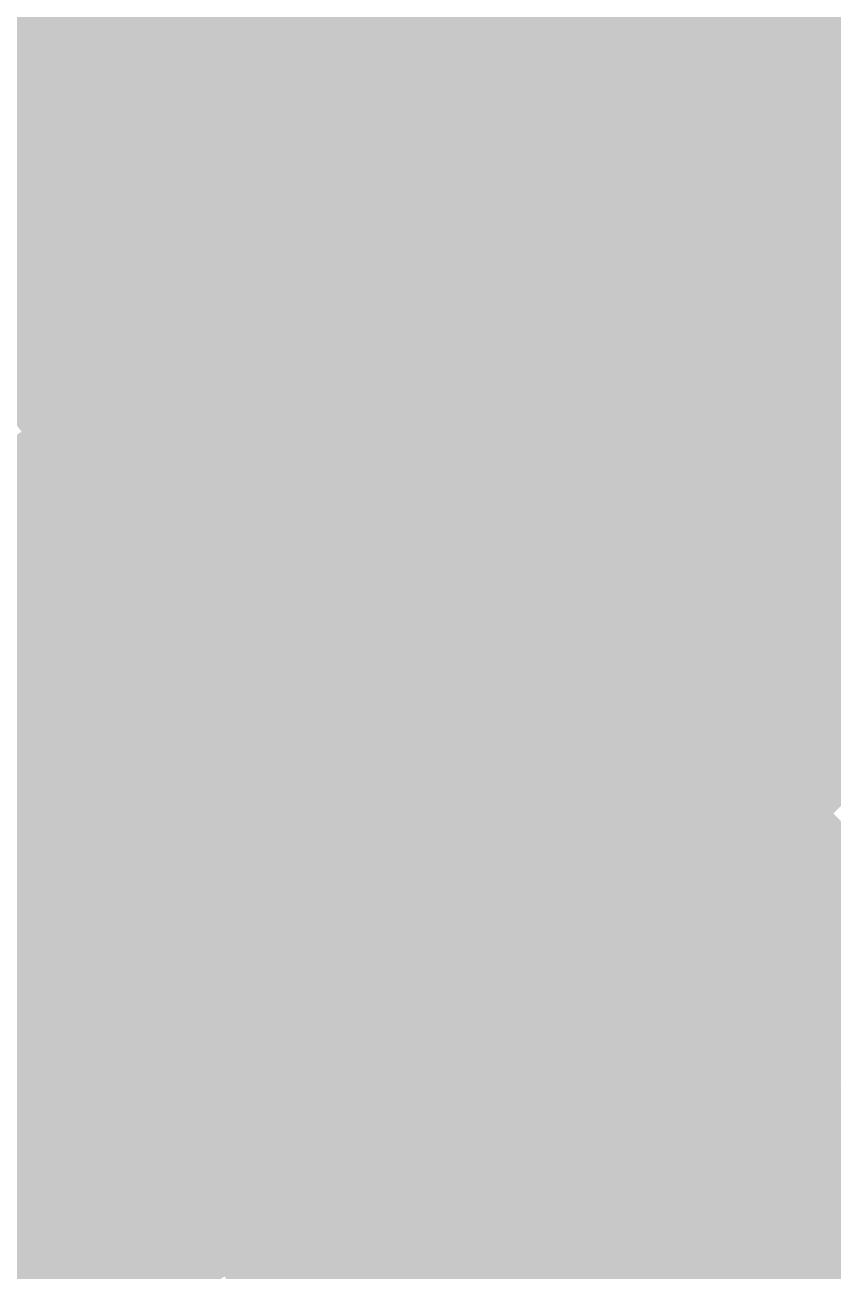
# Model space of a CAD drawing. Header units: inches. Extents: x -266 to 784, y -170 to 213.
# Drawn here: x 23.28 to 35.16, y -43.66 to -25.35 of the extents above; entities that cross this region are included whole.
import ezdxf

# ---------------------------------------------------------------- set-up
doc = ezdxf.new("R2010")
doc.units = ezdxf.units.IN
doc.header["$MEASUREMENT"] = 0

msp = doc.modelspace()

# ---------------------------------------------------------------- linework, layer by layer
at = {"color": 248, "true_color": 0x260018}
msp.add_solid([(30.745511, -23.994032), (31.533857, -24.609264), (30.147408, -24.741338), (30.920418, -25.375731)], dxfattribs=at)
at = {"color": 248, "true_color": 0x11000d}
for points in [[(24.041631, -24.041631), (24.748737, -24.748737), (23.444379, -24.624401), (24.133919, -25.348648)], [(23.444379, -24.624401), (24.133919, -25.348648), (22.833004, -25.192338), (23.504563, -25.933289)]]:
    msp.add_solid(points, dxfattribs=at)
at = {"color": 248, "true_color": 0x150010}
for points in [[(25.348648, -24.133919), (26.072895, -24.82346), (24.748737, -24.748737), (25.455844, -25.455844)], [(24.748737, -24.748737), (25.455844, -25.455844), (24.133919, -25.348648), (24.82346, -26.072895)]]:
    msp.add_solid(points, dxfattribs=at)
at = {"color": 248, "true_color": 0x1a0012}
msp.add_solid([(26.674241, -24.176122), (27.415192, -24.847681), (26.072895, -24.82346), (26.797142, -25.513)], dxfattribs=at)
at = {"color": 248, "true_color": 0x1e0014}
msp.add_solid([(28.016727, -24.167395), (28.773936, -24.820568), (27.415192, -24.847681), (28.156143, -25.51924)], dxfattribs=at)
at = {"color": 248, "true_color": 0x220017}
for points in [[(29.374397, -24.106945), (30.147408, -24.741338), (28.773936, -24.820568), (29.531145, -25.473741)], [(28.773936, -24.820568), (29.531145, -25.473741), (28.156143, -25.51924), (28.897094, -26.190799)]]:
    msp.add_solid(points, dxfattribs=at)
at = {"color": 238, "true_color": 0x33001e}
msp.add_solid([(34.338562, -24.183944), (35.156147, -24.759752), (33.734716, -25.019371), (34.537924, -25.61507)], dxfattribs=at)
at = {"color": 238, "true_color": 0x2f001d}
msp.add_solid([(32.931509, -24.423671), (33.734716, -25.019371), (32.322204, -25.224495), (33.11055, -25.839727)], dxfattribs=at)
at = {"color": 248, "true_color": 0x2b001b}
msp.add_solid([(31.533857, -24.609264), (32.322204, -25.224495), (30.920418, -25.375731), (31.693429, -26.010125)], dxfattribs=at)
at = {"color": 248, "true_color": 0x1a0013}
for points in [[(26.072895, -24.82346), (26.797142, -25.513), (25.455844, -25.455844), (26.162951, -26.162951)], [(25.455844, -25.455844), (26.162951, -26.162951), (24.82346, -26.072895), (25.513, -26.797142)]]:
    msp.add_solid(points, dxfattribs=at)
at = {"color": 248, "true_color": 0x1e0015}
msp.add_solid([(27.415192, -24.847681), (28.156143, -25.51924), (26.797142, -25.513), (27.521389, -26.202541)], dxfattribs=at)
at = {"color": 248, "true_color": 0x260019}
msp.add_solid([(30.147408, -24.741338), (30.920418, -25.375731), (29.531145, -25.473741), (30.288354, -26.126914)], dxfattribs=at)
at = {"color": 238, "true_color": 0x370021}
msp.add_solid([(35.156147, -24.759752), (35.973732, -25.33556), (34.537924, -25.61507), (35.341131, -26.210769)], dxfattribs=at)
at = {"color": 238, "true_color": 0x33001f}
msp.add_solid([(33.734716, -25.019371), (34.537924, -25.61507), (33.11055, -25.839727), (33.898896, -26.454958)], dxfattribs=at)
at = {"color": 248, "true_color": 0x11000e}
msp.add_solid([(22.833004, -25.192338), (23.504563, -25.933289), (22.207877, -25.745101), (22.861049, -26.50231)], dxfattribs=at)
at = {"color": 238, "true_color": 0x2f001e}
msp.add_solid([(32.322204, -25.224495), (33.11055, -25.839727), (31.693429, -26.010125), (32.466439, -26.644518)], dxfattribs=at)
at = {"color": 248, "true_color": 0x150011}
for points in [[(24.133919, -25.348648), (24.82346, -26.072895), (23.504563, -25.933289), (24.176122, -26.674241)], [(23.504563, -25.933289), (24.176122, -26.674241), (22.861049, -26.50231), (23.514222, -27.259518)]]:
    msp.add_solid(points, dxfattribs=at)
at = {"color": 248, "true_color": 0x2b001c}
msp.add_solid([(30.920418, -25.375731), (31.693429, -26.010125), (30.288354, -26.126914), (31.045563, -26.780087)], dxfattribs=at)
at = {"color": 248, "true_color": 0x1e0016}
msp.add_solid([(26.797142, -25.513), (27.521389, -26.202541), (26.162951, -26.162951), (26.870058, -26.870058)], dxfattribs=at)
at = {"color": 248, "true_color": 0x220018}
msp.add_solid([(28.156143, -25.51924), (28.897094, -26.190799), (27.521389, -26.202541), (28.245636, -26.892081)], dxfattribs=at)
at = {"color": 248, "true_color": 0x26001a}
msp.add_solid([(29.531145, -25.473741), (30.288354, -26.126914), (28.897094, -26.190799), (29.638045, -26.862358)], dxfattribs=at)
at = {"color": 238, "true_color": 0x370022}
msp.add_solid([(34.537924, -25.61507), (35.341131, -26.210769), (33.898896, -26.454958), (34.687243, -27.07019)], dxfattribs=at)
at = {"color": 238, "true_color": 0x2f001f}
msp.add_solid([(31.693429, -26.010125), (32.466439, -26.644518), (31.045563, -26.780087), (31.802772, -27.433259)], dxfattribs=at)
at = {"color": 238, "true_color": 0x330021}
msp.add_solid([(33.11055, -25.839727), (33.898896, -26.454958), (32.466439, -26.644518), (33.239449, -27.278911)], dxfattribs=at)
at = {"color": 248, "true_color": 0x1a0014}
msp.add_solid([(24.82346, -26.072895), (25.513, -26.797142), (24.176122, -26.674241), (24.847681, -27.415192)], dxfattribs=at)
at = {"color": 248, "true_color": 0x1e0017}
for points in [[(26.162951, -26.162951), (26.870058, -26.870058), (25.513, -26.797142), (26.202541, -27.521389)], [(25.513, -26.797142), (26.202541, -27.521389), (24.847681, -27.415192), (25.51924, -28.156143)]]:
    msp.add_solid(points, dxfattribs=at)
at = {"color": 248, "true_color": 0x26001b}
msp.add_solid([(28.897094, -26.190799), (29.638045, -26.862358), (28.245636, -26.892081), (28.969883, -27.581622)], dxfattribs=at)
at = {"color": 238, "true_color": 0x2b001d}
msp.add_solid([(30.288354, -26.126914), (31.045563, -26.780087), (29.638045, -26.862358), (30.378996, -27.533917)], dxfattribs=at)
at = {"color": 248, "true_color": 0x220019}
msp.add_solid([(27.521389, -26.202541), (28.245636, -26.892081), (26.870058, -26.870058), (27.577164, -27.577164)], dxfattribs=at)
at = {"color": 238, "true_color": 0x3c0025}
msp.add_solid([(35.341131, -26.210769), (36.144339, -26.806469), (34.687243, -27.07019), (35.475589, -27.685422)], dxfattribs=at)
at = {"color": 248, "true_color": 0x150012}
msp.add_solid([(22.861049, -26.50231), (23.514222, -27.259518), (22.203765, -27.055366), (22.838158, -27.828376)], dxfattribs=at)
at = {"color": 238, "true_color": 0x370023}
msp.add_solid([(33.898896, -26.454958), (34.687243, -27.07019), (33.239449, -27.278911), (34.01246, -27.913305)], dxfattribs=at)
at = {"color": 248, "true_color": 0x1a0015}
for points in [[(24.176122, -26.674241), (24.847681, -27.415192), (23.514222, -27.259518), (24.167395, -28.016727)], [(23.514222, -27.259518), (24.167395, -28.016727), (22.838158, -27.828376), (23.472552, -28.601387)]]:
    msp.add_solid(points, dxfattribs=at)
at = {"color": 238, "true_color": 0x330022}
msp.add_solid([(32.466439, -26.644518), (33.239449, -27.278911), (31.802772, -27.433259), (32.55998, -28.086432)], dxfattribs=at)
at = {"color": 248, "true_color": 0x22001a}
msp.add_solid([(26.870058, -26.870058), (27.577164, -27.577164), (26.202541, -27.521389), (26.892081, -28.245636)], dxfattribs=at)
at = {"color": 248, "true_color": 0x26001c}
msp.add_solid([(28.245636, -26.892081), (28.969883, -27.581622), (27.577164, -27.577164), (28.284271, -28.284271)], dxfattribs=at)
at = {"color": 238, "true_color": 0x2b001e}
msp.add_solid([(29.638045, -26.862358), (30.378996, -27.533917), (28.969883, -27.581622), (29.69413, -28.271162)], dxfattribs=at)
at = {"color": 238, "true_color": 0x2f0020}
msp.add_solid([(31.045563, -26.780087), (31.802772, -27.433259), (30.378996, -27.533917), (31.119947, -28.205476)], dxfattribs=at)
at = {"color": 238, "true_color": 0x3c0026}
msp.add_solid([(34.687243, -27.07019), (35.475589, -27.685422), (34.01246, -27.913305), (34.78547, -28.547698)], dxfattribs=at)
at = {"color": 238, "true_color": 0x370025}
msp.add_solid([(33.239449, -27.278911), (34.01246, -27.913305), (32.55998, -28.086432), (33.317189, -28.739605)], dxfattribs=at)
at = {"color": 248, "true_color": 0x1e0018}
msp.add_solid([(24.847681, -27.415192), (25.51924, -28.156143), (24.167395, -28.016727), (24.820568, -28.773936)], dxfattribs=at)
at = {"color": 238, "true_color": 0x330023}
msp.add_solid([(31.802772, -27.433259), (32.55998, -28.086432), (31.119947, -28.205476), (31.860898, -28.877035)], dxfattribs=at)
at = {"color": 248, "true_color": 0x22001b}
for points in [[(26.202541, -27.521389), (26.892081, -28.245636), (25.51924, -28.156143), (26.190799, -28.897094)], [(25.51924, -28.156143), (26.190799, -28.897094), (24.820568, -28.773936), (25.473741, -29.531145)]]:
    msp.add_solid(points, dxfattribs=at)
at = {"color": 238, "true_color": 0x26001d}
msp.add_solid([(27.577164, -27.577164), (28.284271, -28.284271), (26.892081, -28.245636), (27.581622, -28.969883)], dxfattribs=at)
at = {"color": 238, "true_color": 0x2b001f}
msp.add_solid([(28.969883, -27.581622), (29.69413, -28.271162), (28.284271, -28.284271), (28.991378, -28.991378)], dxfattribs=at)
at = {"color": 238, "true_color": 0x2f0021}
msp.add_solid([(30.378996, -27.533917), (31.119947, -28.205476), (29.69413, -28.271162), (30.418377, -28.960703)], dxfattribs=at)
at = {"color": 248, "true_color": 0x1a0016}
msp.add_solid([(22.838158, -27.828376), (23.472552, -28.601387), (22.148337, -28.380471), (22.763569, -29.168818)], dxfattribs=at)
at = {"color": 238, "true_color": 0x400029}
msp.add_solid([(35.475589, -27.685422), (36.263936, -28.300653), (34.78547, -28.547698), (35.558481, -29.182091)], dxfattribs=at)
at = {"color": 248, "true_color": 0x1e0019}
for points in [[(24.167395, -28.016727), (24.820568, -28.773936), (23.472552, -28.601387), (24.106945, -29.374397)], [(23.472552, -28.601387), (24.106945, -29.374397), (22.763569, -29.168818), (23.3788, -29.957164)]]:
    msp.add_solid(points, dxfattribs=at)
at = {"color": 238, "true_color": 0x3c0027}
msp.add_solid([(34.01246, -27.913305), (34.78547, -28.547698), (33.317189, -28.739605), (34.074398, -29.392778)], dxfattribs=at)
at = {"color": 238, "true_color": 0x330024}
msp.add_solid([(31.119947, -28.205476), (31.860898, -28.877035), (30.418377, -28.960703), (31.142625, -29.650243)], dxfattribs=at)
at = {"color": 238, "true_color": 0x370026}
msp.add_solid([(32.55998, -28.086432), (33.317189, -28.739605), (31.860898, -28.877035), (32.60185, -29.548594)], dxfattribs=at)
at = {"color": 238, "true_color": 0x26001e}
msp.add_solid([(26.892081, -28.245636), (27.581622, -28.969883), (26.190799, -28.897094), (26.862358, -29.638045)], dxfattribs=at)
at = {"color": 238, "true_color": 0x2b0020}
msp.add_solid([(28.284271, -28.284271), (28.991378, -28.991378), (27.581622, -28.969883), (28.271162, -29.69413)], dxfattribs=at)
at = {"color": 238, "true_color": 0x2f0022}
msp.add_solid([(29.69413, -28.271162), (30.418377, -28.960703), (28.991378, -28.991378), (29.698485, -29.698485)], dxfattribs=at)
at = {"color": 238, "true_color": 0x40002a}
msp.add_solid([(34.78547, -28.547698), (35.558481, -29.182091), (34.074398, -29.392778), (34.831607, -30.045951)], dxfattribs=at)
at = {"color": 238, "true_color": 0x3c0029}
msp.add_solid([(33.317189, -28.739605), (34.074398, -29.392778), (32.60185, -29.548594), (33.342801, -30.220153)], dxfattribs=at)
at = {"color": 248, "true_color": 0x22001c}
msp.add_solid([(24.820568, -28.773936), (25.473741, -29.531145), (24.106945, -29.374397), (24.741338, -30.147408)], dxfattribs=at)
at = {"color": 238, "true_color": 0x26001f}
msp.add_solid([(26.190799, -28.897094), (26.862358, -29.638045), (25.473741, -29.531145), (26.126914, -30.288354)], dxfattribs=at)
at = {"color": 238, "true_color": 0x370027}
msp.add_solid([(31.860898, -28.877035), (32.60185, -29.548594), (31.142625, -29.650243), (31.866872, -30.339784)], dxfattribs=at)
at = {"color": 238, "true_color": 0x2b0021}
msp.add_solid([(27.581622, -28.969883), (28.271162, -29.69413), (26.862358, -29.638045), (27.533917, -30.378996)], dxfattribs=at)
at = {"color": 238, "true_color": 0x2f0023}
msp.add_solid([(28.991378, -28.991378), (29.698485, -29.698485), (28.271162, -29.69413), (28.960703, -30.418377)], dxfattribs=at)
at = {"color": 238, "true_color": 0x330025}
msp.add_solid([(30.418377, -28.960703), (31.142625, -29.650243), (29.698485, -29.698485), (30.405592, -30.405592)], dxfattribs=at)
at = {"color": 248, "true_color": 0x1e001a}
msp.add_solid([(22.763569, -29.168818), (23.3788, -29.957164), (22.040874, -29.718679), (22.636574, -30.521886)], dxfattribs=at)
at = {"color": 238, "true_color": 0x44002d}
msp.add_solid([(35.558481, -29.182091), (36.331491, -29.816484), (34.831607, -30.045951), (35.588816, -30.699124)], dxfattribs=at)
at = {"color": 238, "true_color": 0x22001d}
msp.add_solid([(24.106945, -29.374397), (24.741338, -30.147408), (23.3788, -29.957164), (23.994032, -30.745511)], dxfattribs=at)
at = {"color": 238, "true_color": 0x40002c}
msp.add_solid([(34.074398, -29.392778), (34.831607, -30.045951), (33.342801, -30.220153), (34.083752, -30.891712)], dxfattribs=at)
at = {"color": 238, "true_color": 0x260020}
msp.add_solid([(25.473741, -29.531145), (26.126914, -30.288354), (24.741338, -30.147408), (25.375731, -30.920418)], dxfattribs=at)
at = {"color": 238, "true_color": 0x2b0022}
msp.add_solid([(26.862358, -29.638045), (27.533917, -30.378996), (26.126914, -30.288354), (26.780087, -31.045563)], dxfattribs=at)
at = {"color": 238, "true_color": 0x370029}
msp.add_solid([(31.142625, -29.650243), (31.866872, -30.339784), (30.405592, -30.405592), (31.112698, -31.112698)], dxfattribs=at)
at = {"color": 238, "true_color": 0x3c002a}
msp.add_solid([(32.60185, -29.548594), (33.342801, -30.220153), (31.866872, -30.339784), (32.591119, -31.029325)], dxfattribs=at)
at = {"color": 238, "true_color": 0x2f0024}
msp.add_solid([(28.271162, -29.69413), (28.960703, -30.418377), (27.533917, -30.378996), (28.205476, -31.119947)], dxfattribs=at)
at = {"color": 238, "true_color": 0x330027}
msp.add_solid([(29.698485, -29.698485), (30.405592, -30.405592), (28.960703, -30.418377), (29.650243, -31.142625)], dxfattribs=at)
at = {"color": 238, "true_color": 0x22001e}
msp.add_solid([(23.3788, -29.957164), (23.994032, -30.745511), (22.636574, -30.521886), (23.232273, -31.325094)], dxfattribs=at)
at = {"color": 238, "true_color": 0x260021}
for points in [[(24.741338, -30.147408), (25.375731, -30.920418), (23.994032, -30.745511), (24.609264, -31.533857)], [(23.994032, -30.745511), (24.609264, -31.533857), (23.232273, -31.325094), (23.827972, -32.128301)]]:
    msp.add_solid(points, dxfattribs=at)
at = {"color": 238, "true_color": 0x40002d}
msp.add_solid([(33.342801, -30.220153), (34.083752, -30.891712), (32.591119, -31.029325), (33.315366, -31.718865)], dxfattribs=at)
at = {"color": 238, "true_color": 0x44002f}
msp.add_solid([(34.831607, -30.045951), (35.588816, -30.699124), (34.083752, -30.891712), (34.824703, -31.563271)], dxfattribs=at)
at = {"color": 238, "true_color": 0x2b0023}
msp.add_solid([(26.126914, -30.288354), (26.780087, -31.045563), (25.375731, -30.920418), (26.010125, -31.693429)], dxfattribs=at)
at = {"color": 238, "true_color": 0x2f0026}
msp.add_solid([(27.533917, -30.378996), (28.205476, -31.119947), (26.780087, -31.045563), (27.433259, -31.802772)], dxfattribs=at)
at = {"color": 238, "true_color": 0x37002a}
msp.add_solid([(30.405592, -30.405592), (31.112698, -31.112698), (29.650243, -31.142625), (30.339784, -31.866872)], dxfattribs=at)
at = {"color": 238, "true_color": 0x3c002c}
msp.add_solid([(31.866872, -30.339784), (32.591119, -31.029325), (31.112698, -31.112698), (31.819805, -31.819805)], dxfattribs=at)
at = {"color": 238, "true_color": 0x330028}
msp.add_solid([(28.960703, -30.418377), (29.650243, -31.142625), (28.205476, -31.119947), (28.877035, -31.860898)], dxfattribs=at)
at = {"color": 228, "true_color": 0x490032}
msp.add_solid([(35.588816, -30.699124), (36.346025, -31.352296), (34.824703, -31.563271), (35.565654, -32.23483)], dxfattribs=at)
at = {"color": 238, "true_color": 0x2b0024}
msp.add_solid([(25.375731, -30.920418), (26.010125, -31.693429), (24.609264, -31.533857), (25.224495, -32.322204)], dxfattribs=at)
at = {"color": 228, "true_color": 0x440030}
msp.add_solid([(34.083752, -30.891712), (34.824703, -31.563271), (33.315366, -31.718865), (34.039613, -32.408406)], dxfattribs=at)
at = {"color": 238, "true_color": 0x2f0027}
msp.add_solid([(26.780087, -31.045563), (27.433259, -31.802772), (26.010125, -31.693429), (26.644518, -32.466439)], dxfattribs=at)
at = {"color": 238, "true_color": 0x330029}
msp.add_solid([(28.205476, -31.119947), (28.877035, -31.860898), (27.433259, -31.802772), (28.086432, -32.55998)], dxfattribs=at)
at = {"color": 238, "true_color": 0x37002b}
msp.add_solid([(29.650243, -31.142625), (30.339784, -31.866872), (28.877035, -31.860898), (29.548594, -32.60185)], dxfattribs=at)
at = {"color": 238, "true_color": 0x3c002d}
msp.add_solid([(31.112698, -31.112698), (31.819805, -31.819805), (30.339784, -31.866872), (31.029325, -32.591119)], dxfattribs=at)
at = {"color": 238, "true_color": 0x40002f}
msp.add_solid([(32.591119, -31.029325), (33.315366, -31.718865), (31.819805, -31.819805), (32.526912, -32.526912)], dxfattribs=at)
at = {"color": 238, "true_color": 0x260022}
msp.add_solid([(23.232273, -31.325094), (23.827972, -32.128301), (22.456519, -31.885808), (23.032328, -32.703393)], dxfattribs=at)
at = {"color": 238, "true_color": 0x2b0025}
msp.add_solid([(24.609264, -31.533857), (25.224495, -32.322204), (23.827972, -32.128301), (24.423671, -32.931509)], dxfattribs=at)
at = {"color": 228, "true_color": 0x490033}
msp.add_solid([(34.824703, -31.563271), (35.565654, -32.23483), (34.039613, -32.408406), (34.76386, -33.097946)], dxfattribs=at)
at = {"color": 238, "true_color": 0x2f0028}
msp.add_solid([(26.010125, -31.693429), (26.644518, -32.466439), (25.224495, -32.322204), (25.839727, -33.11055)], dxfattribs=at)
at = {"color": 238, "true_color": 0x33002a}
msp.add_solid([(27.433259, -31.802772), (28.086432, -32.55998), (26.644518, -32.466439), (27.278911, -33.239449)], dxfattribs=at)
at = {"color": 238, "true_color": 0x37002c}
msp.add_solid([(28.877035, -31.860898), (29.548594, -32.60185), (28.086432, -32.55998), (28.739605, -33.317189)], dxfattribs=at)
at = {"color": 238, "true_color": 0x3c002e}
msp.add_solid([(30.339784, -31.866872), (31.029325, -32.591119), (29.548594, -32.60185), (30.220153, -33.342801)], dxfattribs=at)
at = {"color": 228, "true_color": 0x400030}
msp.add_solid([(31.819805, -31.819805), (32.526912, -32.526912), (31.029325, -32.591119), (31.718865, -33.315366)], dxfattribs=at)
at = {"color": 228, "true_color": 0x440032}
msp.add_solid([(33.315366, -31.718865), (34.039613, -32.408406), (32.526912, -32.526912), (33.234019, -33.234019)], dxfattribs=at)
at = {"color": 238, "true_color": 0x2b0026}
msp.add_solid([(23.827972, -32.128301), (24.423671, -32.931509), (23.032328, -32.703393), (23.608136, -33.520977)], dxfattribs=at)
at = {"color": 228, "true_color": 0x4d0036}
msp.add_solid([(35.565654, -32.23483), (36.306605, -32.906389), (34.76386, -33.097946), (35.488107, -33.787487)], dxfattribs=at)
at = {"color": 238, "true_color": 0x2f0029}
msp.add_solid([(25.224495, -32.322204), (25.839727, -33.11055), (24.423671, -32.931509), (25.019371, -33.734716)], dxfattribs=at)
at = {"color": 228, "true_color": 0x490035}
msp.add_solid([(34.039613, -32.408406), (34.76386, -33.097946), (33.234019, -33.234019), (33.941125, -33.941126)], dxfattribs=at)
at = {"color": 238, "true_color": 0x33002b}
msp.add_solid([(26.644518, -32.466439), (27.278911, -33.239449), (25.839727, -33.11055), (26.454958, -33.898896)], dxfattribs=at)
at = {"color": 238, "true_color": 0x37002e}
msp.add_solid([(28.086432, -32.55998), (28.739605, -33.317189), (27.278911, -33.239449), (27.913304, -34.01246)], dxfattribs=at)
at = {"color": 228, "true_color": 0x3c0030}
msp.add_solid([(29.548594, -32.60185), (30.220153, -33.342801), (28.739605, -33.317189), (29.392778, -34.074398)], dxfattribs=at)
at = {"color": 228, "true_color": 0x400032}
msp.add_solid([(31.029325, -32.591119), (31.718865, -33.315366), (30.220153, -33.342801), (30.891712, -34.083752)], dxfattribs=at)
at = {"color": 228, "true_color": 0x440033}
msp.add_solid([(32.526912, -32.526912), (33.234019, -33.234019), (31.718865, -33.315366), (32.408406, -34.039613)], dxfattribs=at)
at = {"color": 238, "true_color": 0x2b0027}
msp.add_solid([(23.032328, -32.703393), (23.608136, -33.520977), (22.222809, -33.258784), (22.77838, -34.090254)], dxfattribs=at)
at = {"color": 238, "true_color": 0x2f002a}
msp.add_solid([(24.423671, -32.931509), (25.019371, -33.734716), (23.608136, -33.520977), (24.183944, -34.338562)], dxfattribs=at)
at = {"color": 238, "true_color": 0x33002d}
msp.add_solid([(25.839727, -33.11055), (26.454958, -33.898896), (25.019371, -33.734716), (25.61507, -34.537924)], dxfattribs=at)
at = {"color": 228, "true_color": 0x4d0038}
msp.add_solid([(34.76386, -33.097946), (35.488107, -33.787487), (33.941125, -33.941126), (34.648232, -34.648232)], dxfattribs=at)
at = {"color": 238, "true_color": 0x37002f}
msp.add_solid([(27.278911, -33.239449), (27.913304, -34.01246), (26.454958, -33.898896), (27.07019, -34.687243)], dxfattribs=at)
at = {"color": 228, "true_color": 0x3c0031}
msp.add_solid([(28.739605, -33.317189), (29.392778, -34.074398), (27.913304, -34.01246), (28.547698, -34.78547)], dxfattribs=at)
at = {"color": 228, "true_color": 0x440035}
msp.add_solid([(31.718865, -33.315366), (32.408406, -34.039613), (30.891712, -34.083752), (31.563271, -34.824703)], dxfattribs=at)
at = {"color": 228, "true_color": 0x490037}
msp.add_solid([(33.234019, -33.234019), (33.941125, -33.941126), (32.408406, -34.039613), (33.097946, -34.76386)], dxfattribs=at)
at = {"color": 238, "true_color": 0x2f002b}
msp.add_solid([(23.608136, -33.520977), (24.183944, -34.338562), (22.77838, -34.090254), (23.33395, -34.921724)], dxfattribs=at)
at = {"color": 228, "true_color": 0x400033}
msp.add_solid([(30.220153, -33.342801), (30.891712, -34.083752), (29.392778, -34.074398), (30.045951, -34.831607)], dxfattribs=at)
at = {"color": 238, "true_color": 0x33002e}
msp.add_solid([(25.019371, -33.734716), (25.61507, -34.537924), (24.183944, -34.338562), (24.759752, -35.156147)], dxfattribs=at)
at = {"color": 228, "true_color": 0x51003b}
msp.add_solid([(35.488107, -33.787487), (36.212354, -34.477027), (34.648232, -34.648232), (35.355339, -35.355339)], dxfattribs=at)
at = {"color": 228, "true_color": 0x370030}
msp.add_solid([(26.454958, -33.898896), (27.07019, -34.687243), (25.61507, -34.537924), (26.210769, -35.341131)], dxfattribs=at)
at = {"color": 228, "true_color": 0x3c0033}
msp.add_solid([(27.913304, -34.01246), (28.547698, -34.78547), (27.07019, -34.687243), (27.685422, -35.475589)], dxfattribs=at)
at = {"color": 228, "true_color": 0x490038}
msp.add_solid([(32.408406, -34.039613), (33.097946, -34.76386), (31.563271, -34.824703), (32.23483, -35.565654)], dxfattribs=at)
at = {"color": 228, "true_color": 0x4d003a}
msp.add_solid([(33.941125, -33.941126), (34.648232, -34.648232), (33.097946, -34.76386), (33.787487, -35.488107)], dxfattribs=at)
at = {"color": 238, "true_color": 0x2f002c}
msp.add_solid([(22.77838, -34.090254), (23.33395, -34.921724), (21.934902, -34.638996), (22.4699, -35.48385)], dxfattribs=at)
at = {"color": 228, "true_color": 0x400035}
msp.add_solid([(29.392778, -34.074398), (30.045951, -34.831607), (28.547698, -34.78547), (29.182091, -35.558481)], dxfattribs=at)
at = {"color": 228, "true_color": 0x440037}
msp.add_solid([(30.891712, -34.083752), (31.563271, -34.824703), (30.045951, -34.831607), (30.699124, -35.588816)], dxfattribs=at)
at = {"color": 238, "true_color": 0x33002f}
msp.add_solid([(24.183944, -34.338562), (24.759752, -35.156147), (23.33395, -34.921724), (23.88952, -35.753193)], dxfattribs=at)
at = {"color": 228, "true_color": 0x370032}
msp.add_solid([(25.61507, -34.537924), (26.210769, -35.341131), (24.759752, -35.156147), (25.33556, -35.973732)], dxfattribs=at)
at = {"color": 228, "true_color": 0x3c0034}
msp.add_solid([(27.07019, -34.687243), (27.685422, -35.475589), (26.210769, -35.341131), (26.806469, -36.144339)], dxfattribs=at)
at = {"color": 228, "true_color": 0x400036}
msp.add_solid([(28.547698, -34.78547), (29.182091, -35.558481), (27.685422, -35.475589), (28.300653, -36.263936)], dxfattribs=at)
at = {"color": 228, "true_color": 0x4d003c}
msp.add_solid([(33.097946, -34.76386), (33.787487, -35.488107), (32.23483, -35.565654), (32.906389, -36.306605)], dxfattribs=at)
at = {"color": 228, "true_color": 0x51003d}
msp.add_solid([(34.648232, -34.648232), (35.355339, -35.355339), (33.787487, -35.488107), (34.477027, -36.212354)], dxfattribs=at)
at = {"color": 228, "true_color": 0x330030}
msp.add_solid([(23.33395, -34.921724), (23.88952, -35.753193), (22.4699, -35.48385), (23.004898, -36.328703)], dxfattribs=at)
at = {"color": 228, "true_color": 0x440038}
msp.add_solid([(30.045951, -34.831607), (30.699124, -35.588816), (29.182091, -35.558481), (29.816484, -36.331491)], dxfattribs=at)
at = {"color": 228, "true_color": 0x49003a}
msp.add_solid([(31.563271, -34.824703), (32.23483, -35.565654), (30.699124, -35.588816), (31.352296, -36.346025)], dxfattribs=at)
at = {"color": 228, "true_color": 0x370033}
msp.add_solid([(24.759752, -35.156147), (25.33556, -35.973732), (23.88952, -35.753193), (24.44509, -36.584663)], dxfattribs=at)
at = {"color": 228, "true_color": 0x3c0035}
msp.add_solid([(26.210769, -35.341131), (26.806469, -36.144339), (25.33556, -35.973732), (25.911369, -36.791317)], dxfattribs=at)
at = {"color": 228, "true_color": 0x550040}
msp.add_solid([(35.355339, -35.355339), (36.062446, -36.062446), (34.477027, -36.212354), (35.166568, -36.936601)], dxfattribs=at)
at = {"color": 228, "true_color": 0x400038}
msp.add_solid([(27.685422, -35.475589), (28.300653, -36.263936), (26.806469, -36.144339), (27.402168, -36.947546)], dxfattribs=at)
at = {"color": 228, "true_color": 0x51003f}
msp.add_solid([(33.787487, -35.488107), (34.477027, -36.212354), (32.906389, -36.306605), (33.577948, -37.047556)], dxfattribs=at)
at = {"color": 228, "true_color": 0x44003a}
msp.add_solid([(29.182091, -35.558481), (29.816484, -36.331491), (28.300653, -36.263936), (28.915885, -37.052282)], dxfattribs=at)
at = {"color": 228, "true_color": 0x49003c}
msp.add_solid([(30.699124, -35.588816), (31.352296, -36.346025), (29.816484, -36.331491), (30.450878, -37.104502)], dxfattribs=at)
at = {"color": 228, "true_color": 0x4d003d}
msp.add_solid([(32.23483, -35.565654), (32.906389, -36.306605), (31.352296, -36.346025), (32.005469, -37.103233)], dxfattribs=at)
at = {"color": 228, "true_color": 0x370034}
msp.add_solid([(23.88952, -35.753193), (24.44509, -36.584663), (23.004898, -36.328703), (23.539895, -37.173557)], dxfattribs=at)
at = {"color": 228, "true_color": 0x3c0037}
msp.add_solid([(25.33556, -35.973732), (25.911369, -36.791317), (24.44509, -36.584663), (25.00066, -37.416133)], dxfattribs=at)
at = {"color": 228, "true_color": 0x400039}
msp.add_solid([(26.806469, -36.144339), (27.402168, -36.947546), (25.911369, -36.791317), (26.487177, -37.608901)], dxfattribs=at)
at = {"color": 228, "true_color": 0x44003b}
msp.add_solid([(28.300653, -36.263936), (28.915885, -37.052282), (27.402168, -36.947546), (27.997867, -37.750754)], dxfattribs=at)
at = {"color": 228, "true_color": 0x550042}
msp.add_solid([(34.477027, -36.212354), (35.166568, -36.936601), (33.577948, -37.047556), (34.249507, -37.788507)], dxfattribs=at)
at = {"color": 228, "true_color": 0x370036}
msp.add_solid([(23.004898, -36.328703), (23.539895, -37.173557), (22.106418, -36.88233), (22.620521, -37.740059)], dxfattribs=at)
at = {"color": 228, "true_color": 0x49003d}
msp.add_solid([(29.816484, -36.331491), (30.450878, -37.104502), (28.915885, -37.052282), (29.531116, -37.840629)], dxfattribs=at)
at = {"color": 228, "true_color": 0x4d003f}
msp.add_solid([(31.352296, -36.346025), (32.005469, -37.103233), (30.450878, -37.104502), (31.085271, -37.877512)], dxfattribs=at)
at = {"color": 228, "true_color": 0x510041}
msp.add_solid([(32.906389, -36.306605), (33.577948, -37.047556), (32.005469, -37.103233), (32.658642, -37.860442)], dxfattribs=at)
at = {"color": 228, "true_color": 0x3c0038}
msp.add_solid([(24.44509, -36.584663), (25.00066, -37.416133), (23.539895, -37.173557), (24.074893, -38.01841)], dxfattribs=at)
at = {"color": 228, "true_color": 0x40003b}
msp.add_solid([(25.911369, -36.791317), (26.487177, -37.608901), (25.00066, -37.416133), (25.556231, -38.247602)], dxfattribs=at)
at = {"color": 228, "true_color": 0x44003d}
msp.add_solid([(27.402168, -36.947546), (27.997867, -37.750754), (26.487177, -37.608901), (27.062985, -38.426486)], dxfattribs=at)
at = {"color": 218, "true_color": 0x5a0046}
msp.add_solid([(35.166568, -36.936601), (35.856108, -37.660848), (34.249507, -37.788507), (34.921066, -38.529459)], dxfattribs=at)
at = {"color": 228, "true_color": 0x3c003a}
msp.add_solid([(23.539895, -37.173557), (24.074893, -38.01841), (22.620521, -37.740059), (23.134623, -38.597787)], dxfattribs=at)
at = {"color": 228, "true_color": 0x49003f}
msp.add_solid([(28.915885, -37.052282), (29.531116, -37.840629), (27.997867, -37.750754), (28.593567, -38.553962)], dxfattribs=at)
at = {"color": 228, "true_color": 0x4d0041}
msp.add_solid([(30.450878, -37.104502), (31.085271, -37.877512), (29.531116, -37.840629), (30.146348, -38.628975)], dxfattribs=at)
at = {"color": 218, "true_color": 0x510043}
msp.add_solid([(32.005469, -37.103233), (32.658642, -37.860442), (31.085271, -37.877512), (31.719664, -38.650523)], dxfattribs=at)
at = {"color": 218, "true_color": 0x550044}
msp.add_solid([(33.577948, -37.047556), (34.249507, -37.788507), (32.658642, -37.860442), (33.311815, -38.617651)], dxfattribs=at)
at = {"color": 228, "true_color": 0x40003c}
msp.add_solid([(25.00066, -37.416133), (25.556231, -38.247602), (24.074893, -38.01841), (24.609891, -38.863264)], dxfattribs=at)
at = {"color": 228, "true_color": 0x44003f}
msp.add_solid([(26.487177, -37.608901), (27.062985, -38.426486), (25.556231, -38.247602), (26.111801, -39.079072)], dxfattribs=at)
at = {"color": 218, "true_color": 0x5e0049}
msp.add_solid([(35.856108, -37.660848), (36.545649, -38.385095), (34.921066, -38.529459), (35.592625, -39.27041)], dxfattribs=at)
at = {"color": 228, "true_color": 0x490041}
msp.add_solid([(27.997867, -37.750754), (28.593567, -38.553962), (27.062985, -38.426486), (27.638793, -39.244071)], dxfattribs=at)
at = {"color": 218, "true_color": 0x4d0043}
msp.add_solid([(29.531116, -37.840629), (30.146348, -38.628975), (28.593567, -38.553962), (29.189266, -39.357169)], dxfattribs=at)
at = {"color": 218, "true_color": 0x510045}
msp.add_solid([(31.085271, -37.877512), (31.719664, -38.650523), (30.146348, -38.628975), (30.76158, -39.417321)], dxfattribs=at)
at = {"color": 218, "true_color": 0x550046}
msp.add_solid([(32.658642, -37.860442), (33.311815, -38.617651), (31.719664, -38.650523), (32.354057, -39.423533)], dxfattribs=at)
at = {"color": 218, "true_color": 0x5a0048}
msp.add_solid([(34.249507, -37.788507), (34.921066, -38.529459), (33.311815, -38.617651), (33.964988, -39.37486)], dxfattribs=at)
at = {"color": 228, "true_color": 0x40003e}
msp.add_solid([(24.074893, -38.01841), (24.609891, -38.863264), (23.134623, -38.597787), (23.648726, -39.455516)], dxfattribs=at)
at = {"color": 228, "true_color": 0x440040}
msp.add_solid([(25.556231, -38.247602), (26.111801, -39.079072), (24.609891, -38.863264), (25.144888, -39.708118)], dxfattribs=at)
at = {"color": 218, "true_color": 0x490043}
msp.add_solid([(27.062985, -38.426486), (27.638793, -39.244071), (26.111801, -39.079072), (26.667371, -39.910541)], dxfattribs=at)
at = {"color": 228, "true_color": 0x40003f}
msp.add_solid([(23.134623, -38.597787), (23.648726, -39.455516), (22.180419, -39.153915), (22.673317, -40.024002)], dxfattribs=at)
at = {"color": 218, "true_color": 0x4d0045}
msp.add_solid([(28.593567, -38.553962), (29.189266, -39.357169), (27.638793, -39.244071), (28.214601, -40.061656)], dxfattribs=at)
at = {"color": 218, "true_color": 0x510047}
msp.add_solid([(30.146348, -38.628975), (30.76158, -39.417321), (29.189266, -39.357169), (29.784965, -40.160377)], dxfattribs=at)
at = {"color": 218, "true_color": 0x550048}
msp.add_solid([(31.719664, -38.650523), (32.354057, -39.423533), (30.76158, -39.417321), (31.376811, -40.205668)], dxfattribs=at)
at = {"color": 218, "true_color": 0x5a004a}
msp.add_solid([(33.311815, -38.617651), (33.964988, -39.37486), (32.354057, -39.423533), (32.988451, -40.196544)], dxfattribs=at)
at = {"color": 218, "true_color": 0x5e004b}
msp.add_solid([(34.921066, -38.529459), (35.592625, -39.27041), (33.964988, -39.37486), (34.618161, -40.132069)], dxfattribs=at)
at = {"color": 228, "true_color": 0x440042}
msp.add_solid([(24.609891, -38.863264), (25.144888, -39.708118), (23.648726, -39.455516), (24.162829, -40.313245)], dxfattribs=at)
at = {"color": 218, "true_color": 0x490044}
msp.add_solid([(26.111801, -39.079072), (26.667371, -39.910541), (25.144888, -39.708118), (25.679886, -40.552971)], dxfattribs=at)
at = {"color": 218, "true_color": 0x4d0046}
msp.add_solid([(27.638793, -39.244071), (28.214601, -40.061656), (26.667371, -39.910541), (27.222941, -40.742011)], dxfattribs=at)
at = {"color": 218, "true_color": 0x510049}
msp.add_solid([(29.189266, -39.357169), (29.784965, -40.160377), (28.214601, -40.061656), (28.79041, -40.879241)], dxfattribs=at)
at = {"color": 218, "true_color": 0x5e004d}
msp.add_solid([(33.964988, -39.37486), (34.618161, -40.132069), (32.988451, -40.196544), (33.622844, -40.969554)], dxfattribs=at)
at = {"color": 218, "true_color": 0x62004f}
msp.add_solid([(35.592625, -39.27041), (36.264184, -40.011361), (34.618161, -40.132069), (35.271334, -40.889278)], dxfattribs=at)
at = {"color": 218, "true_color": 0x440043}
msp.add_solid([(23.648726, -39.455516), (24.162829, -40.313245), (22.673317, -40.024002), (23.166215, -40.894089)], dxfattribs=at)
at = {"color": 218, "true_color": 0x55004a}
msp.add_solid([(30.76158, -39.417321), (31.376811, -40.205668), (29.784965, -40.160377), (30.380665, -40.963584)], dxfattribs=at)
at = {"color": 218, "true_color": 0x5a004c}
msp.add_solid([(32.354057, -39.423533), (32.988451, -40.196544), (31.376811, -40.205668), (31.992043, -40.994014)], dxfattribs=at)
at = {"color": 218, "true_color": 0x490046}
msp.add_solid([(25.144888, -39.708118), (25.679886, -40.552971), (24.162829, -40.313245), (24.676932, -41.170973)], dxfattribs=at)
at = {"color": 218, "true_color": 0x4d0048}
msp.add_solid([(26.667371, -39.910541), (27.222941, -40.742011), (25.679886, -40.552971), (26.214883, -41.397825)], dxfattribs=at)
at = {"color": 218, "true_color": 0x51004a}
msp.add_solid([(28.214601, -40.061656), (28.79041, -40.879241), (27.222941, -40.742011), (27.778512, -41.573481)], dxfattribs=at)
at = {"color": 218, "true_color": 0x55004c}
msp.add_solid([(29.784965, -40.160377), (30.380665, -40.963584), (28.79041, -40.879241), (29.366218, -41.696825)], dxfattribs=at)
at = {"color": 218, "true_color": 0x5a004e}
msp.add_solid([(31.376811, -40.205668), (31.992043, -40.994014), (30.380665, -40.963584), (30.976364, -41.766792)], dxfattribs=at)
at = {"color": 218, "true_color": 0x5e0050}
msp.add_solid([(32.988451, -40.196544), (33.622844, -40.969554), (31.992043, -40.994014), (32.607274, -41.782361)], dxfattribs=at)
at = {"color": 218, "true_color": 0x620051}
msp.add_solid([(34.618161, -40.132069), (35.271334, -40.889278), (33.622844, -40.969554), (34.257237, -41.742564)], dxfattribs=at)
at = {"color": 218, "true_color": 0x490048}
msp.add_solid([(24.162829, -40.313245), (24.676932, -41.170973), (23.166215, -40.894089), (23.659113, -41.764176)], dxfattribs=at)
at = {"color": 218, "true_color": 0x4d004a}
msp.add_solid([(25.679886, -40.552971), (26.214883, -41.397825), (24.676932, -41.170973), (25.191034, -42.028702)], dxfattribs=at)
at = {"color": 218, "true_color": 0x51004c}
msp.add_solid([(27.222941, -40.742011), (27.778512, -41.573481), (26.214883, -41.397825), (26.749881, -42.242678)], dxfattribs=at)
at = {"color": 218, "true_color": 0x480049}
msp.add_solid([(23.166215, -40.894089), (23.659113, -41.764176), (22.155647, -41.450299), (22.627043, -42.332221)], dxfattribs=at)
at = {"color": 218, "true_color": 0x55004e}
msp.add_solid([(28.79041, -40.879241), (29.366218, -41.696825), (27.778512, -41.573481), (28.334082, -42.40495)], dxfattribs=at)
at = {"color": 218, "true_color": 0x5a0050}
msp.add_solid([(30.380665, -40.963584), (30.976364, -41.766792), (29.366218, -41.696825), (29.942026, -42.51441)], dxfattribs=at)
at = {"color": 218, "true_color": 0x5e0052}
msp.add_solid([(31.992043, -40.994014), (32.607274, -41.782361), (30.976364, -41.766792), (31.572063, -42.569999)], dxfattribs=at)
at = {"color": 218, "true_color": 0x620053}
msp.add_solid([(33.622844, -40.969554), (34.257237, -41.742564), (32.607274, -41.782361), (33.222506, -42.570707)], dxfattribs=at)
at = {"color": 218, "true_color": 0x660054}
msp.add_solid([(35.271334, -40.889278), (35.924506, -41.646487), (34.257237, -41.742564), (34.891631, -42.515575)], dxfattribs=at)
at = {"color": 218, "true_color": 0x4d004c}
msp.add_solid([(24.676932, -41.170973), (25.191034, -42.028702), (23.659113, -41.764176), (24.152011, -42.634263)], dxfattribs=at)
at = {"color": 218, "true_color": 0x51004e}
msp.add_solid([(26.214883, -41.397825), (26.749881, -42.242678), (25.191034, -42.028702), (25.705137, -42.886431)], dxfattribs=at)
at = {"color": 218, "true_color": 0x550050}
msp.add_solid([(27.778512, -41.573481), (28.334082, -42.40495), (26.749881, -42.242678), (27.284879, -43.087532)], dxfattribs=at)
at = {"color": 218, "true_color": 0x4c004d}
msp.add_solid([(23.659113, -41.764176), (24.152011, -42.634263), (22.627043, -42.332221), (23.09844, -43.214142)], dxfattribs=at)
at = {"color": 218, "true_color": 0x5a0052}
msp.add_solid([(29.366218, -41.696825), (29.942026, -42.51441), (28.334082, -42.40495), (28.889652, -43.23642)], dxfattribs=at)
at = {"color": 218, "true_color": 0x5e0054}
msp.add_solid([(30.976364, -41.766792), (31.572063, -42.569999), (29.942026, -42.51441), (30.517834, -43.331995)], dxfattribs=at)
at = {"color": 226, "true_color": 0x660057}
msp.add_solid([(34.257237, -41.742564), (34.891631, -42.515575), (33.222506, -42.570707), (33.837737, -43.359054)], dxfattribs=at)
at = {"color": 226, "true_color": 0x6b0058}
msp.add_solid([(35.924506, -41.646487), (36.577679, -42.403695), (34.891631, -42.515575), (35.526024, -43.288585)], dxfattribs=at)
at = {"color": 218, "true_color": 0x620055}
msp.add_solid([(32.607274, -41.782361), (33.222506, -42.570707), (31.572063, -42.569999), (32.167762, -43.373207)], dxfattribs=at)
at = {"color": 218, "true_color": 0x510050}
msp.add_solid([(25.191034, -42.028702), (25.705137, -42.886431), (24.152011, -42.634263), (24.64491, -43.50435)], dxfattribs=at)
at = {"color": 218, "true_color": 0x550052}
msp.add_solid([(26.749881, -42.242678), (27.284879, -43.087532), (25.705137, -42.886431), (26.21924, -43.744159)], dxfattribs=at)
at = {"color": 218, "true_color": 0x5a0054}
msp.add_solid([(28.334082, -42.40495), (28.889652, -43.23642), (27.284879, -43.087532), (27.819876, -43.932385)], dxfattribs=at)
at = {"color": 218, "true_color": 0x500051}
msp.add_solid([(24.152011, -42.634263), (24.64491, -43.50435), (23.09844, -43.214142), (23.569837, -44.096063)], dxfattribs=at)
at = {"color": 218, "true_color": 0x5e0056}
msp.add_solid([(29.942026, -42.51441), (30.517834, -43.331995), (28.889652, -43.23642), (29.445222, -44.067889)], dxfattribs=at)
at = {"color": 218, "true_color": 0x620058}
msp.add_solid([(31.572063, -42.569999), (32.167762, -43.373207), (30.517834, -43.331995), (31.093642, -44.14958)], dxfattribs=at)
at = {"color": 226, "true_color": 0x660059}
msp.add_solid([(33.222506, -42.570707), (33.837737, -43.359054), (32.167762, -43.373207), (32.763462, -44.176414)], dxfattribs=at)
at = {"color": 226, "true_color": 0x6b005a}
msp.add_solid([(34.891631, -42.515575), (35.526024, -43.288585), (33.837737, -43.359054), (34.452969, -44.1474)], dxfattribs=at)
at = {"color": 218, "true_color": 0x550054}
msp.add_solid([(25.705137, -42.886431), (26.21924, -43.744159), (24.64491, -43.50435), (25.137808, -44.374437)], dxfattribs=at)
at = {"color": 218, "true_color": 0x4e0051}
msp.add_solid([(23.09844, -43.214142), (23.569837, -44.096063), (22.030955, -43.767991), (22.480566, -44.661215)], dxfattribs=at)
at = {"color": 218, "true_color": 0x5a0056}
msp.add_solid([(27.284879, -43.087532), (27.819876, -43.932385), (26.21924, -43.744159), (26.733343, -44.601888)], dxfattribs=at)
at = {"color": 218, "true_color": 0x5e0058}
msp.add_solid([(28.889652, -43.23642), (29.445222, -44.067889), (27.819876, -43.932385), (28.354874, -44.777239)], dxfattribs=at)
at = {"color": 218, "true_color": 0x62005a}
msp.add_solid([(30.517834, -43.331995), (31.093642, -44.14958), (29.445222, -44.067889), (30.000793, -44.899359)], dxfattribs=at)
at = {"color": 226, "true_color": 0x66005c}
msp.add_solid([(32.167762, -43.373207), (32.763462, -44.176414), (31.093642, -44.14958), (31.669451, -44.967165)], dxfattribs=at)
at = {"color": 226, "true_color": 0x6b005d}
msp.add_solid([(33.837737, -43.359054), (34.452969, -44.1474), (32.763462, -44.176414), (33.359161, -44.979622)], dxfattribs=at)
at = {"color": 226, "true_color": 0x6f005e}
msp.add_solid([(35.526024, -43.288585), (36.160417, -44.061596), (34.452969, -44.1474), (35.068201, -44.935746)], dxfattribs=at)
at = {"color": 218, "true_color": 0x540055}
msp.add_solid([(24.64491, -43.50435), (25.137808, -44.374437), (23.569837, -44.096063), (24.041234, -44.977984)], dxfattribs=at)

doc.saveas('drawing.dxf')
